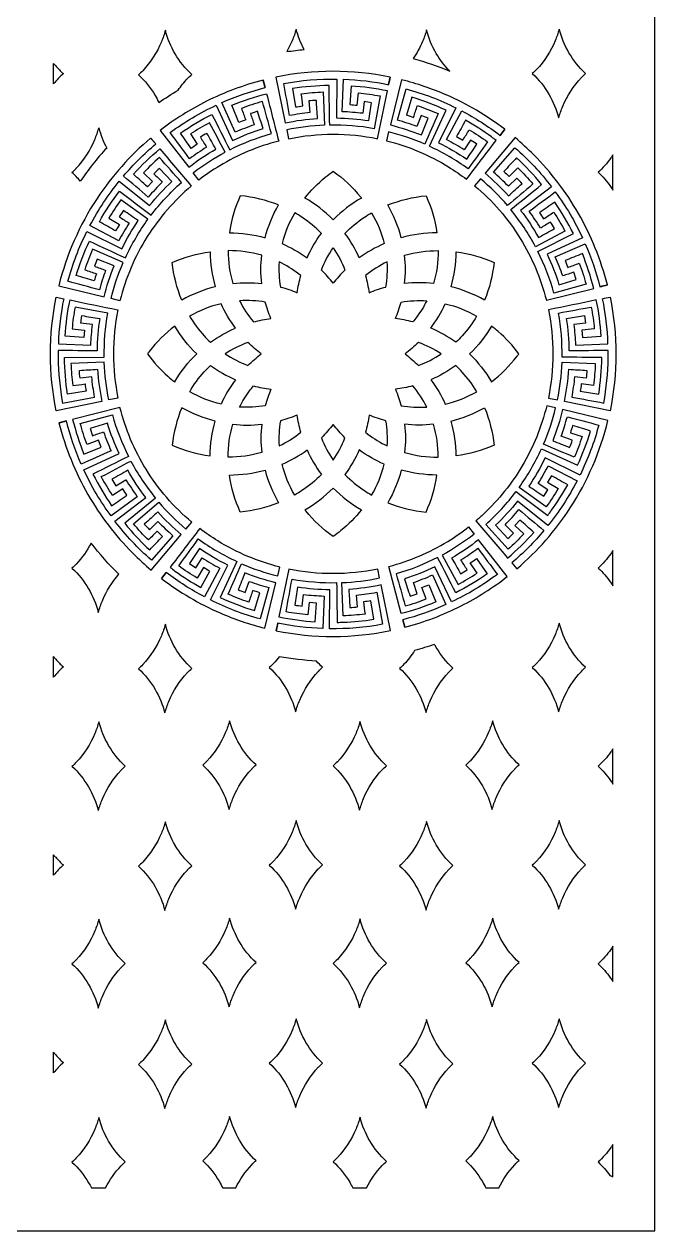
# Model space of a CAD drawing. Header units: millimetres. Extents: x -165 to 825, y -1000 to 1000.
# Drawn here: x 501 to 825, y -1000 to -381 of the extents above; entities that cross this region are included whole.
import ezdxf

# ---------------------------------------------------------------- set-up
doc = ezdxf.new("R2010")
doc.units = ezdxf.units.MM
doc.layers.add('Default', color=70, linetype='Continuous')

msp = doc.modelspace()

# ---------------------------------------------------------------- linework, layer by layer
at = {"layer": 'Default'}
msp.add_lwpolyline([(495, 1000), (165, 1000), (-165, 1000), (-165, -1000), (165, -1000), (495, -1000), (825, -1000), (825, 1000)], close=True, dxfattribs=at)
for points in [[(636.21, -394.89, -0.014234), (645.1, -393.79, -0.058683), (641.03, -383.35, -0.03084), (638.96, -389.3, -0.031512)], [(701.07, -398.5, -0.031384), (719.76, -404.83, -0.061302), (712.91, -395.87, -0.000219), (712.91, -395.87, -0.068795), (707.9, -383.75, -0.03084), (705.84, -389.7, -0.050726)], [(775.94, -383.35, -0.03084), (773.87, -389.3, -0.089691), (764.31, -404.09, -0.002455), (764.29, -404.11, -0.022749), (762.13, -406.18, -0.073961), (770.65, -416.76, -0.000219), (770.65, -416.76, -0.068795), (775.66, -428.88, -0.03084), (777.73, -422.93, -0.089691), (787.29, -408.14, -0.002455), (787.3, -408.13, -0.022749), (789.47, -406.06, -0.073961), (780.95, -395.47, -0.000219), (780.94, -395.47, -0.068795)], [(570.59, -420.99, -0.018766), (580.55, -414.64, -0.038408), (585.29, -408.72, -0.002455), (585.31, -408.7, -0.022749), (587.47, -406.64, -0.073961), (578.95, -396.05, -0.000219), (578.95, -396.05, -0.068795), (573.94, -383.93, -0.03084), (571.87, -389.88, -0.089691), (562.31, -404.67, -0.002455), (562.3, -404.69, -0.022749), (560.14, -406.76, -0.073961), (568.66, -417.34, -0.000219), (568.66, -417.34, -0.021536)], [(516.64, -400.92, 0.010749), (517.68, -402.19, 0.038104), (521.6, -406.15, 0.044601), (516.64, -411.43)], [(689.21, -407.97, 0.002483), (688.45, -411.83, -0.010213), (689.24, -407.97, 0.102239), (630.56, -408.03), (635.43, -431.46, -0.03619), (652.01, -429.15, -0.002051), (651.39, -419.89, 0.011958), (647.48, -420.2), (648.07, -426.2, 0.018493), (637.66, -427.69, 0.001093), (634.64, -411.28, -0.051861), (661.93, -408.98), (661.66, -428.94, -0.036169), (678.35, -430.28, -0.003758), (679.74, -421.09, 0.011645), (675.86, -420.55, -0.010409), (675.14, -426.54, 0.018672), (664.65, -425.74), (665.26, -409.07, -0.04389), (688.44, -411.86)], [(624.03, -409.55), (625.04, -413.37, -0.003305), (624.06, -409.54, 0.053242), (595.07, -420.37, 0.048715), (571.33, -435.28), (585.96, -454.21, -0.036198), (599.86, -444.88, -0.000776), (595.24, -436.82, 0.015163), (591.87, -438.81, -0.011746), (595.03, -443.95, 0.017024), (586.32, -449.85, 0.003261), (576.42, -436.42, -0.051383), (599.94, -422.41), (608.44, -440.47, -0.036124), (624.03, -434.37, -0.001753), (621.27, -425.5, 0.009322), (617.54, -426.71, -0.008204), (619.51, -432.41, 0.017618), (609.73, -436.28), (602.98, -421.03, -0.043916), (625.04, -413.38)], [(687.79, -415.05, 0.035163), (669.18, -412.54), (668.55, -422.09, -0.006684), (672.34, -422.4), (672.93, -416.1, -0.020364), (684.15, -417.63), (681.09, -434.45, 0.049962), (658.25, -432.62, -0.001925), (657.93, -412.25, 0.035145), (639.22, -413.82), (640.67, -423.28, -0.006451), (644.44, -422.77, -0.001889), (643.66, -416.48, -0.020351), (654.94, -415.55), (655.59, -432.63, 0.042761), (636.17, -435.04), (637.12, -439.6, -0.102263), (682.75, -439.57)], [(747.98, -434.7), (745.61, -437.87), (748.01, -434.72, 0.060334), (718.03, -417.1, 0.041669), (695.12, -409.31), (689.34, -432.53, -0.036065), (705.27, -437.65), (708.73, -429.03, 0.014071), (705.08, -427.61), (703, -433.28, 0.018387), (692.97, -430.1), (697.38, -414.01, -0.051758), (722.96, -423.78), (714.05, -441.64, -0.03604), (728.51, -450.09, -0.003427), (733.75, -442.42, 0.022046), (730.49, -440.25), (727.24, -445.33, 0.019775), (718.14, -440.06), (725.92, -425.3, -0.043836), (745.6, -437.87)], [(597.78, -427.09, 0.000532), (606.98, -445.25, -0.047242), (628.33, -436.91, 0.002257), (623.71, -420.46, 0.020087), (612.96, -423.99, 0.008152), (615.18, -429.92, 0.006288), (611.64, -431.29), (608.02, -422.43, -0.03517), (625.85, -416.54, 0.000672), (632.06, -440.77, 0.073095), (601.81, -453.43, 0.029081), (591.06, -460.8), (588.2, -457.11, -0.042422), (604.6, -446.44, 0.004458), (596.54, -431.37, 0.019255), (586.8, -437.15), (590.26, -442.45), (587.1, -444.56, -0.005045), (581.65, -436.69, -0.035038)], [(741.13, -438.6, 0.029395), (727.95, -430.13, 0.003693), (723.24, -438.46, -0.012668), (726.51, -440.39, -0.005351), (729.79, -434.97, -0.019949), (739.22, -441.22, -0.001601), (729.17, -455.03, 0.049386), (709.39, -443.47), (717.95, -424.99, 0.035128), (700.41, -418.28), (697.61, -427.44, -0.006371), (701.22, -428.61, -0.004443), (703.25, -422.61, -0.019969), (713.81, -426.67, -0.001974), (706.99, -442.33, 0.042683), (688.45, -436.08), (687.32, -440.62, -0.077332), (719.23, -454.07, -0.02491), (728.42, -460.4, -0.002788), (743.62, -440.47, 0.005658)], [(566.42, -439.24), (568.98, -442.27), (566.39, -439.27, 0.071733), (538.88, -470.26, 0.084867), (519.28, -514.99), (542.5, -520.77, -0.036055), (547.61, -504.83), (538.99, -501.37, 0.00604), (537.58, -505.03, -0.003062), (543.24, -507.1, 0.018513), (540.07, -517.13, 0.000501), (523.97, -512.73, -0.051401), (533.73, -487.15), (551.61, -496.05, -0.036456), (560.05, -481.6, -0.005333), (552.38, -476.35), (550.21, -479.62, -0.003068), (555.29, -482.87, 0.016967), (550.02, -491.97), (535.26, -484.19, -0.051318), (550.32, -461.33), (565.85, -473.88, -0.035991), (577.22, -461.6), (570.86, -454.82, 0.023026), (568.04, -457.54, -0.009251), (572.29, -461.81, 0.017643), (565.18, -469.56, 0.001344), (552.45, -458.77, -0.043323), (568.98, -442.28)], [(530.31, -461.39, 0.033872), (526.02, -456.85, 0.022749), (528.18, -454.78, 0.002455), (528.2, -454.76, 0.089691), (537.75, -439.97, 0.03084), (539.82, -434.02, 0.058039), (543.83, -444.35, 0.034592)], [(800.63, -514.59, 0.013634), (796.79, -515.58, -0.005783), (800.64, -514.62, 0.068444), (785.77, -477.87, 0.065191), (762.91, -447.87, 0.022359), (753.29, -439), (737.9, -457.32, -0.035818), (749.96, -468.91, -0.001942), (756.86, -462.69, 0.02544), (754.2, -459.81), (749.85, -463.99, 0.020005), (742.24, -456.73), (753.26, -444.21, -0.051853), (771.95, -464.21), (756.11, -476.36, -0.035833), (765.38, -490.29, -0.002608), (773.46, -485.7, 0.019991), (771.48, -482.32, -0.003566), (766.33, -485.46, 0.019381), (760.47, -476.73, 0.001609), (773.94, -466.88, -0.051939), (787.86, -490.46), (769.77, -498.89, -0.035928), (775.81, -514.49, -0.002101), (784.69, -511.76), (783.49, -508.03, -0.001979), (777.78, -509.98, 0.019689), (773.94, -500.19), (789.23, -493.49, -0.043825), (796.79, -515.59)], [(550.62, -522.79), (546.05, -521.65, -0.042239), (552.3, -503.12, 0.000765), (536.63, -496.3, 0.018721), (532.57, -506.86, 0.000845), (538.57, -508.88, 0.006956), (537.4, -512.5, -0.003008), (528.24, -509.7, -0.035121), (534.95, -492.16, 0.001228), (553.44, -500.72, -0.049299), (565, -480.93), (551.17, -470.89, 0.019243), (544.92, -480.32), (550.35, -483.6, 0.00959), (548.42, -486.87, -0.002117), (540.08, -482.16, -0.03512), (550.42, -466.49, 0.002143), (566.61, -478.82, -0.047305), (582.19, -462.02, 0.002538), (570.86, -449.22, 0.019515), (562.72, -457.08), (567.31, -461.45), (564.72, -464.23, -0.004304), (557.6, -457.83, -0.03518), (571.09, -444.77, 0.000438), (587.24, -463.88, 0.076739), (564.67, -489.81, 0.080108)], [(766.91, -463.1, 0.035144), (754.1, -449.38, 0.006765), (747.57, -456.37, -0.017054), (750.3, -459.01), (754.75, -454.51, -0.020454), (762.46, -462.8, -0.001595), (749.45, -473.88, 0.042384), (735.54, -460.12), (732.55, -463.68, -0.080024), (755.97, -490.78, -0.076828), (769.36, -522.49), (793.62, -516.38, 0.035108), (787.81, -498.53, 0.001303), (778.93, -502.11, -0.004637), (780.29, -505.66, -0.002182), (786.23, -503.46, -0.020459), (789.72, -514.23), (773.24, -518.77, 0.049686), (764.97, -497.41), (783.19, -488.28, 0.03538), (773.65, -472.11, 0.002624), (765.75, -477.53, -0.006949), (767.85, -480.7, 0.003283), (773.17, -477.26, -0.019224), (778.91, -487.02), (763.8, -495.02, 0.04638), (751.12, -475.94, -0.001258)], [(803.5, -465.96), (803.5, -447.83, -0.011738), (802.43, -449.45, -0.062432), (795.84, -456.82, -0.056451), (802.29, -464.14, -0.000196), (802.29, -464.14, -0.012211)], [(660, -481.17, 0.064755), (645.48, -470.01, -0.052967), (655.95, -459.37, 0), (655.95, -459.37), (655.95, -459.37, 0), (655.95, -459.37, -0.017906), (660.01, -456.27, -0.069096), (674.08, -469.46, 0), (674.08, -469.46), (674.08, -469.46, 0), (674.08, -469.46, -0.002501), (674.52, -470, 0.066253)], [(625.06, -490.38, -0.065964), (631.96, -473.59, 0.069726), (612.36, -468.83, 0.071684), (606.77, -487.85, -0.06573)], [(694.95, -490.38, 0.065367), (688.03, -473.59, -0.069615), (707.64, -468.83, -0.071702), (713.23, -487.86, 0.064793)], [(646.6, -500.72, -0.057364), (653.98, -488.14, 0.053248), (643.99, -479.86, 0), (643.99, -479.86), (643.99, -479.86, 0), (643.99, -479.86, 0.017624), (640.29, -477.58, 0.072773), (633.8, -493.43, -0.056891)], [(673.4, -500.72, 0.057376), (666.02, -488.14, -0.053148), (676.04, -479.84, 0), (676.04, -479.84), (676.04, -479.84, 0), (676.04, -479.84, -0.017422), (679.71, -477.58, -0.072779), (686.21, -493.43, 0.056164)], [(582.33, -522.39, -0.071287), (577.5, -503.14, -0.070635), (596.91, -497.62, 0.066795), (599.46, -515.56, 0.064365)], [(623.36, -513.9, -0.057925), (623.36, -499.4, 0.069454), (606.1, -496.99, 0.072648), (608.55, -513.9, -0.056237)], [(660.01, -513.76, 0.033355), (653.98, -506.99, -0.061087), (660, -495.5, -0.060819), (666.02, -506.99, 0.033246)], [(696.64, -513.9, 0.058301), (696.64, -499.4, -0.069457), (713.9, -496.99, -0.072926), (711.46, -513.9, 0.056759)], [(737.67, -522.39, 0.064207), (720.54, -515.56, 0.066846), (723.09, -497.62, -0.070735), (742.5, -503.14, -0.071233)], [(641.59, -518.6, -0.03413), (643.39, -509.8, 0.052649), (633.6, -503.43, 0), (633.6, -503.43), (633.6, -503.43, 0), (633.6, -503.43, 0.006507), (632.29, -502.79, 0.06071), (632.93, -515.69, -0.032578)], [(678.4, -518.6, -0.033654), (687.08, -515.68, 0.060253), (687.71, -502.79, 0.058569), (676.61, -509.8, -0.033133)], [(541.4, -574.38), (517.96, -579.2, -0.101132), (517.94, -520.88), (521.82, -521.68, 0.043842), (519.05, -544.86), (535.72, -545.46, -0.016296), (536.52, -534.97, 0.002818), (530.53, -534.25), (531.07, -530.37, 0.00192), (540.25, -531.76, 0.036544), (538.93, -548.45, -0.002036), (518.99, -548.2, 0.019935), (519, -551.96), (518.96, -551.97, 0.044059), (521.23, -575.2), (537.64, -572.21, -0.017517), (536.17, -561.8), (530.17, -562.38, -0.020217), (529.86, -558.48, 0.001767), (539.13, -557.86, 0.03645), (541.41, -574.44)], [(522.28, -551.92), (542.6, -551.62, -0.049316), (544.43, -529.02), (527.61, -525.97, 0.0216), (526.08, -537.18, 0.002653), (532.38, -537.78), (532.07, -541.56), (522.52, -540.94, -0.03503), (525.02, -522.33, 0.001009), (549.59, -527.36, 0.101493), (549.63, -572.69), (544.98, -573.65, -0.042504), (542.61, -554.29), (525.53, -554.92, 0.020063), (526.44, -566.2, -0.001641), (532.73, -565.43, 0.00614), (533.24, -569.19), (523.77, -570.63, -0.035251), (522.23, -551.92)], [(609.9, -536.77, -0.056902), (602.55, -524.22, 0.070898), (586.39, -530.62, 0.053022), (593.77, -540.67, 0), (593.77, -540.67), (593.77, -540.67, 0), (593.77, -540.67, 0.019966), (597.11, -544.05, -0.056104)], [(628.09, -531.86, -0.033447), (625.17, -523.38, 0.058247), (612.03, -522.75, 0.059387), (619.11, -533.6, -0.031976)], [(691.91, -531.86, 0.033446), (694.83, -523.38, -0.058291), (707.98, -522.75, -0.044625), (702.97, -530.96, 0), (702.97, -530.96), (702.97, -530.96, 0), (702.97, -530.96, -0.015431), (700.89, -533.6, 0.032044)], [(710.1, -536.77, 0.057235), (717.45, -524.22, -0.070759), (733.6, -530.61, -0.052706), (726.15, -540.73, 0), (726.15, -540.73), (726.15, -540.73, 0), (726.15, -540.73, -0.019298), (722.88, -544.05, 0.055754)], [(797.72, -551.92, -0.000747), (777.4, -551.62, 0.049673), (775.58, -529.02, -0.00097), (792.4, -525.97, -0.021852), (793.93, -537.18, -0.001945), (787.62, -537.78), (787.93, -541.56), (797.48, -540.94, 0.035224), (794.98, -522.33, -0.00121), (770.41, -527.36, -0.101493), (770.37, -572.69), (775.02, -573.64, 0.042778), (777.39, -554.29), (794.47, -554.92, -0.01792), (793.56, -566.2), (787.27, -565.43, -0.005773), (786.76, -569.19), (796.23, -570.63, 0.035156), (797.77, -551.92)], [(778.59, -574.44, 0.035617), (780.87, -557.86, 0.001786), (790.14, -558.48, -0.019449), (789.83, -562.38), (783.83, -561.8, -0.017133), (782.36, -572.21, -0.003445), (798.77, -575.2, 0.044136), (801.04, -551.97), (801, -551.96, 0.018132), (801.01, -548.2, -0.001793), (781.08, -548.45, 0.035646), (779.75, -531.76), (788.93, -530.37), (789.47, -534.25, 0.002945), (783.48, -534.97, -0.017171), (784.28, -545.46), (800.95, -544.86, 0.044097), (798.18, -521.68, -0.044343), (802.06, -520.88, -0.101129), (802.04, -579.2), (778.6, -574.38)], [(590.05, -549.99, -0.065199), (578.73, -535.69, 0.065237), (565.66, -548.78, 0), (565.66, -548.78), (565.66, -548.78, 0), (565.66, -548.78, 0.005338), (564.75, -550, 0.055677), (575.27, -561.49, 0), (575.27, -561.49), (575.27, -561.49, 0), (575.27, -561.49, 0.015732), (578.72, -564.31, -0.065921)], [(729.95, -550, -0.064961), (741.27, -564.31, 0.065318), (754.32, -551.24, 0), (754.32, -551.24), (754.32, -551.24, 0), (754.32, -551.24, 0.005487), (755.25, -549.99, 0.055609), (744.7, -538.49, 0), (744.7, -538.49), (744.7, -538.49, 0), (744.7, -538.49, 0.015573), (741.28, -535.69, -0.06614)], [(623.14, -550, -0.033946), (616.29, -544.08, 0.059149), (604.61, -549.99, 0.059076), (616.29, -555.91, -0.032998)], [(696.86, -550, -0.033104), (703.71, -555.91, 0.059534), (715.39, -550, 0.05833), (703.71, -544.08, -0.033834)], [(609.9, -563.23, 0.057442), (602.55, -575.78, -0.07087), (586.4, -569.39, -0.052613), (593.87, -559.24, 0), (593.87, -559.24), (593.87, -559.24, 0), (593.87, -559.24, -0.019113), (597.12, -555.94, 0.05606)], [(710.1, -563.23, -0.056942), (717.45, -575.78, 0.070548), (733.61, -569.38, 0.053028), (726.24, -559.33, 0), (726.24, -559.33), (726.24, -559.33, 0), (726.24, -559.33, 0.020013), (722.89, -555.94, -0.056427)], [(628.1, -568.13, 0.033147), (625.17, -576.62, -0.058261), (612.03, -577.25, -0.04448), (617.06, -568.99, 0), (617.06, -568.99), (617.06, -568.99, 0), (617.06, -568.99, -0.01508), (619.11, -566.39, 0.032621)], [(691.91, -568.14, -0.03314), (694.83, -576.62, 0.058266), (707.97, -577.25, 0.05912), (700.89, -566.39, -0.032915)], [(555.08, -639.3, 0.029896), (565.9, -650.62, 0.007958), (572.43, -643.63, -0.019238), (569.7, -640.99, -0.003747), (565.25, -645.49, -0.020844), (557.53, -637.2), (570.55, -626.13, 0.042873), (584.46, -639.88), (587.45, -636.32, -0.080022), (564.02, -609.22, -0.07683), (550.64, -577.51), (526.38, -583.62, 0.035065), (532.19, -601.47), (541.07, -597.89), (539.71, -594.34), (533.77, -596.54, -0.020151), (530.28, -585.77), (546.76, -581.23, 0.04965), (555.03, -602.59, -0.001889), (536.81, -611.72, 0.03515), (546.35, -627.89, 0.005085), (554.25, -622.47, -0.020715), (552.15, -619.31), (546.83, -622.74, -0.018754), (541.09, -612.98, -0.003368), (556.19, -604.98, 0.046348), (568.88, -624.06), (553.08, -636.9, 0.005222)], [(582.33, -577.61, 0.071286), (577.5, -596.86, 0.070621), (596.91, -602.38, -0.066831), (599.46, -584.44, -0.064367)], [(641.6, -581.4, -0.033982), (632.93, -584.31, 0.060637), (632.29, -597.21, 0.058573), (643.39, -590.2, -0.033193)], [(678.41, -581.4, -0.034137), (676.61, -590.2, 0.052646), (686.4, -596.57, 0), (686.4, -596.57), (686.4, -596.57, 0), (686.4, -596.57, 0.006498), (687.71, -597.21, 0.060186), (687.08, -584.3, -0.033181)], [(737.67, -577.61, -0.071723), (742.5, -596.86, -0.070612), (723.09, -602.38, 0.066834), (720.54, -584.44, 0.064374)], [(771.89, -630.39, 0.029468), (780.29, -617.17, 0.004588), (771.93, -612.51), (770.02, -615.79), (775.46, -619.04, -0.020644), (769.26, -628.51), (755.38, -618.54, 0.049724), (766.83, -598.69), (785.37, -607.14, 0.03499), (791.97, -589.57, 0.005044), (782.8, -586.82, -0.016325), (781.65, -590.44), (787.66, -592.43, -0.023228), (783.67, -603.02, -0.003195), (767.95, -596.29, 0.042952), (774.1, -577.72), (769.53, -576.61, -0.07429), (756.94, -607.5, -0.070138), (737.26, -632.09, -0.011918), (733.23, -635.71, -0.000538), (749.5, -654.74, 0.035212), (762.91, -641.59, 0.002981), (755.75, -635.23), (753.18, -638.03), (757.79, -642.37, -0.019819), (749.69, -650.28), (738.29, -637.55, 0.04752), (753.78, -620.66, -0.001537), (770.04, -632.9, 0.00571)], [(754.22, -660.21, 0.071787), (781.58, -629.04, 0.084834), (800.91, -584.23), (777.66, -578.58, -0.036449), (772.63, -594.55, -0.00524), (781.28, -597.96, 0.020249), (782.67, -594.29), (776.99, -592.25, 0.018102), (780.11, -582.21, 0.00115), (796.23, -586.52, -0.051203), (786.61, -612.15), (768.69, -603.35, -0.035577), (760.33, -617.85, -0.007287), (768.03, -623.05), (770.18, -619.77), (765.08, -616.55, 0.018309), (770.3, -607.42), (785.11, -615.11, -0.051274), (770.17, -638.06), (754.57, -625.59, -0.036468), (743.27, -637.94), (749.66, -644.68, 0.028068), (752.47, -641.95), (748.19, -637.7, 0.017833), (755.26, -629.91, -0.002609), (768.05, -640.63, -0.04362), (751.62, -657.22)], [(519.37, -585.41, -0.011023), (523.21, -584.42), (519.36, -585.38, 0.068445), (534.23, -622.13, 0.065191), (557.09, -652.14, 0.022357), (566.71, -661), (582.1, -642.68, -0.03608), (570.03, -631.09, -0.002056), (563.14, -637.31, 0.024997), (565.8, -640.19), (570.15, -636.01, 0.02015), (577.76, -643.27), (566.74, -655.79, -0.05149), (548.05, -635.79), (563.89, -623.64, -0.036037), (554.62, -609.71, -0.007566), (546.54, -614.3, 0.010438), (548.51, -617.68), (553.67, -614.54, 0.017439), (559.53, -623.27), (546.06, -633.12, -0.052238), (532.13, -609.54), (550.23, -601.11, -0.036179), (544.19, -585.51), (535.31, -588.24), (536.51, -591.97, -0.005387), (542.22, -590.02, 0.018551), (546.05, -599.81, 0.003772), (530.77, -606.51, -0.043788), (523.21, -584.41)], [(623.36, -586.1, 0.058315), (623.36, -600.6, -0.069438), (606.1, -603.01, -0.07314), (608.54, -586.1, 0.056237)], [(660.01, -586.24, -0.033346), (653.99, -593.01, 0.060292), (660.01, -604.5, 0.060647), (666.02, -593.01, -0.033146)], [(696.64, -586.1, -0.057923), (696.64, -600.6, 0.069462), (713.9, -603.01, 0.072747), (711.45, -586.1, -0.05624)], [(646.6, -599.28, 0.057187), (653.98, -611.86, -0.053151), (643.96, -620.16, 0), (643.96, -620.16), (643.96, -620.16, 0), (643.96, -620.16, -0.017424), (640.28, -622.42, -0.072899), (633.79, -606.57, 0.056235)], [(673.4, -599.28, -0.057181), (666.02, -611.86, 0.053252), (676.01, -620.14, 0), (676.01, -620.14), (676.01, -620.14, 0), (676.01, -620.14, 0.017634), (679.72, -622.42, 0.073265), (686.21, -606.57, -0.056709)], [(612.37, -631.16, -0.071715), (606.77, -612.14, 0.064657), (625.06, -609.62, 0.065555), (631.96, -626.41, -0.068961)], [(707.63, -631.17, 0.071703), (713.23, -612.15, -0.065782), (694.95, -609.62, -0.065645), (688.04, -626.41, 0.069711)], [(660.01, -618.83, 0.064645), (674.52, -629.99, -0.052817), (664.01, -640.67, 0), (664.01, -640.67), (664.01, -640.67, 0), (664.01, -640.67, -0.017542), (660, -643.73, -0.068954), (645.9, -630.51, 0), (645.9, -630.51), (645.9, -630.51, 0), (645.9, -630.51, -0.002366), (645.48, -629.99, 0.065823)], [(578.87, -661.4, 0.029132), (592.05, -669.87), (596.76, -661.54, -0.007654), (593.49, -659.61), (590.21, -665.03, -0.024751), (580.78, -658.78, -0.000793), (590.83, -644.97, 0.049419), (610.61, -656.52), (602.05, -675.01, 0.035066), (619.59, -681.72), (622.39, -672.57, -0.006616), (618.78, -671.39, 0.005056), (616.75, -677.4, -0.018155), (606.19, -673.33, 0.002435), (613.01, -657.67, 0.042689), (631.55, -663.92), (632.68, -659.38, -0.077333), (600.76, -645.93, -0.024909), (591.58, -639.6, -0.00047), (576.38, -659.53, 0.006351)], [(722.89, -672.56, 0.000762), (713.6, -654.46, -0.047287), (692.3, -662.91, 0.003058), (697.01, -679.34, 0.019321), (707.74, -675.75), (705.48, -669.83, 0.01505), (709.02, -668.44), (712.68, -677.28, -0.035173), (694.89, -683.26), (688.54, -659.07, 0.073113), (718.73, -646.24, 0.029066), (729.43, -638.82), (732.31, -642.49, -0.042547), (715.97, -653.25, 0.002575), (724.12, -668.27, 0.019681), (733.82, -662.44), (730.34, -657.16, 0.02162), (733.48, -655.03), (738.98, -662.87, -0.035499)], [(550.1, -663.06, -0.034035), (535.84, -647.1, -0.066837), (528.2, -657.82, -0.002455), (528.18, -657.83, -0.022749), (526.02, -659.9, -0.073961), (534.54, -670.49, -0.000219), (534.54, -670.49, -0.068795), (539.55, -682.61, -0.03084), (541.62, -676.66, -0.081522)], [(572.01, -665.3), (574.37, -662.17), (574.37, -662.16), (571.99, -665.28, 0.060334), (601.97, -682.9, 0.041669), (624.88, -690.69), (630.66, -667.47, -0.035804), (614.73, -662.35, -0.001564), (611.27, -670.97, 0.010599), (614.92, -672.39), (617, -666.72, 0.020319), (627.02, -669.9), (622.62, -685.99, -0.05213), (597.04, -676.23), (605.94, -658.36, -0.036691), (591.49, -649.91), (586.24, -657.58), (589.51, -659.75), (592.76, -654.67, 0.018401), (601.86, -659.94), (594.08, -674.7, -0.043716), (574.4, -662.13)], [(696.75, -690.25), (695.72, -686.42), (696.72, -690.26, 0.053197), (725.61, -679.29, 0.048803), (749.3, -664.23), (734.56, -645.38, -0.036222), (720.72, -654.78, -0.008531), (725.38, -662.82, 0.011367), (728.75, -660.81, -0.005959), (725.56, -655.69, 0.017877), (734.24, -649.74, 0.001771), (744.21, -663.12, -0.051167), (720.76, -677.26), (712.16, -659.25, -0.03565), (696.61, -665.44, -0.001595), (699.42, -674.28), (703.14, -673.05), (701.14, -667.36, 0.019638), (710.9, -663.43), (717.74, -678.65, -0.04372), (695.71, -686.42)], [(803.5, -669.02), (803.5, -650.89, -0.011738), (802.43, -652.51, -0.062432), (795.84, -659.88, -0.056451), (802.29, -667.19, -0.000196), (802.29, -667.2, -0.012211)], [(665.18, -687.68, 0.029127), (680.78, -686.18), (679.32, -676.72, -0.006542), (675.56, -677.23, -0.005194), (676.34, -683.52, -0.018701), (665.06, -684.44), (664.41, -667.37, 0.042708), (683.82, -664.96), (682.88, -660.4, -0.102263), (637.25, -660.43), (632.21, -684.95, 0.034946), (650.82, -687.46), (651.45, -677.91), (647.66, -677.6), (647.07, -683.9, -0.022603), (635.85, -682.37, -0.002513), (638.91, -665.56, 0.049976), (661.75, -667.38, -0.001736), (662.07, -687.75, 0.006189)], [(630.79, -692.04, 0.013206), (631.55, -688.18, -0.002569), (630.76, -692.03, 0.102239), (689.43, -691.97), (684.57, -668.54, -0.036069), (667.99, -670.85, -0.001814), (668.61, -680.11, 0.018917), (672.52, -679.8), (671.93, -673.8, 0.017378), (682.34, -672.31), (685.36, -688.72, -0.052705), (658.07, -691.02), (658.34, -671.06, -0.035974), (641.65, -669.72, -0.003201), (640.26, -678.9, 0.004002), (644.14, -679.44, -0.012335), (644.86, -673.46, 0.017562), (655.35, -674.26), (654.74, -690.93, -0.043791), (631.55, -688.14)], [(573.94, -688.71, -0.03084), (571.87, -694.66, -0.089691), (562.31, -709.45, -0.002455), (562.3, -709.46, -0.022749), (560.14, -711.53, -0.073961), (568.66, -722.12, -0.000219), (568.66, -722.12, -0.068795), (573.67, -734.24, -0.03084), (575.74, -728.29, -0.089691), (585.29, -713.5, -0.002455), (585.31, -713.48, -0.022749), (587.47, -711.41, -0.073961), (578.95, -700.83, -0.000219), (578.95, -700.83, -0.068795)], [(775.94, -688.13, -0.03084), (773.87, -694.08, -0.089691), (764.31, -708.87, -0.002455), (764.29, -708.88, -0.022749), (762.13, -710.95, -0.073961), (770.65, -721.54, -0.000219), (770.65, -721.54, -0.068795), (775.66, -733.66, -0.03084), (777.73, -727.71, -0.089691), (787.29, -712.92, -0.002455), (787.3, -712.9, -0.022749), (789.47, -710.83, -0.073961), (780.95, -700.25, -0.000219), (780.94, -700.25, -0.068795)], [(712.01, -699.03, -0.017054), (701.76, -702.23, -0.045183), (696.28, -709.27, -0.002455), (696.26, -709.28, -0.022749), (694.1, -711.35, -0.073961), (702.62, -721.94, -0.000219), (702.62, -721.94, -0.068795), (707.63, -734.05, -0.03084), (709.7, -728.1, -0.089691), (719.26, -713.31, -0.002455), (719.27, -713.3, -0.022749), (721.43, -711.23, -0.073961), (712.91, -700.64, -0.000219), (712.91, -700.64, -0.009627)], [(516.64, -705.32, 0.010749), (517.68, -706.58, 0.038104), (521.6, -710.54, 0.044601), (516.64, -715.83)], [(651.4, -707.61, -0.030457), (632.37, -705.39, -0.023097), (629.4, -708.87, -0.002455), (629.39, -708.88, -0.022749), (627.23, -710.95, -0.073961), (635.75, -721.54, -0.000219), (635.75, -721.54, -0.068795), (640.76, -733.66, -0.03084), (642.82, -727.71, -0.089691), (652.38, -712.92, -0.002455), (652.4, -712.9, -0.022749), (654.56, -710.83, -0.024457)], [(539.82, -738.8, -0.03084), (537.75, -744.75, -0.089691), (528.2, -759.54, -0.002455), (528.18, -759.55, -0.022749), (526.02, -761.62, -0.073961), (534.54, -772.21, -0.000219), (534.54, -772.21, -0.068795), (539.55, -784.33, -0.03084), (541.62, -778.38, -0.089691), (551.18, -763.59, -0.002455), (551.19, -763.57, -0.022749), (553.35, -761.5, -0.073961), (544.83, -750.92, -0.000219), (544.83, -750.92, -0.068795)], [(606.91, -738.22, -0.03084), (604.84, -744.17, -0.089691), (595.28, -758.96, -0.002455), (595.27, -758.97, -0.022749), (593.11, -761.04, -0.073961), (601.63, -771.63, -0.000219), (601.63, -771.63, -0.068795), (606.64, -783.75, -0.03084), (608.71, -777.8, -0.089691), (618.27, -763.01, -0.002455), (618.28, -762.99, -0.022749), (620.44, -760.92, -0.073961), (611.92, -750.34, -0.000219), (611.92, -750.34, -0.068795)], [(673.79, -738.62, -0.03084), (671.72, -744.57, -0.089691), (662.16, -759.36, -0.002455), (662.14, -759.37, -0.022749), (659.98, -761.44, -0.073961), (668.5, -772.03, -0.000219), (668.5, -772.03, -0.068795), (673.51, -784.14, -0.03084), (675.58, -778.19, -0.089691), (685.14, -763.4, -0.002455), (685.15, -763.39, -0.022749), (687.32, -761.32, -0.073961), (678.79, -750.73, -0.000219), (678.79, -750.73, -0.068795)], [(741.82, -738.22, -0.03084), (739.75, -744.17, -0.089691), (730.19, -758.96, -0.002455), (730.18, -758.97, -0.022749), (728.01, -761.04, -0.073961), (736.53, -771.63, -0.000219), (736.53, -771.63, -0.068795), (741.54, -783.75, -0.03084), (743.61, -777.8, -0.089691), (753.17, -763.01, -0.002455), (753.18, -762.99, -0.022749), (755.35, -760.92, -0.073961), (746.83, -750.34, -0.000219), (746.83, -750.34, -0.068795)], [(803.5, -770.74), (803.5, -752.61, -0.011738), (802.43, -754.23, -0.062432), (795.84, -761.6, -0.056451), (802.29, -768.91, -0.000196), (802.29, -768.92, -0.012211)], [(573.94, -790.05, -0.03084), (571.87, -796, -0.089691), (562.31, -810.79, -0.002455), (562.3, -810.8, -0.022749), (560.14, -812.87, -0.073961), (568.66, -823.46, -0.000219), (568.66, -823.46, -0.068795), (573.67, -835.57, -0.03084), (575.74, -829.63, -0.089691), (585.29, -814.83, -0.002455), (585.31, -814.82, -0.022749), (587.47, -812.75, -0.073961), (578.95, -802.17, -0.000219), (578.95, -802.16, -0.068795)], [(641.03, -789.47, -0.03084), (638.96, -795.42, -0.089691), (629.4, -810.21, -0.002455), (629.39, -810.22, -0.022749), (627.23, -812.29, -0.073961), (635.75, -822.88, -0.000219), (635.75, -822.88, -0.068795), (640.76, -835, -0.03084), (642.82, -829.05, -0.089691), (652.38, -814.26, -0.002455), (652.4, -814.24, -0.022749), (654.56, -812.17, -0.073961), (646.04, -801.59, -0.000219), (646.04, -801.59, -0.068795)], [(707.9, -789.87, -0.03084), (705.84, -795.81, -0.089691), (696.28, -810.61, -0.002455), (696.26, -810.62, -0.022749), (694.1, -812.69, -0.073961), (702.62, -823.27, -0.000219), (702.62, -823.28, -0.068795), (707.63, -835.39, -0.03084), (709.7, -829.44, -0.089691), (719.26, -814.65, -0.002455), (719.27, -814.64, -0.022749), (721.43, -812.57, -0.073961), (712.91, -801.98, -0.000219), (712.91, -801.98, -0.068795)], [(775.94, -789.47, -0.03084), (773.87, -795.42, -0.089691), (764.31, -810.21, -0.002455), (764.29, -810.22, -0.022749), (762.13, -812.29, -0.073961), (770.65, -822.88, -0.000219), (770.65, -822.88, -0.068795), (775.66, -835, -0.03084), (777.73, -829.05, -0.089691), (787.29, -814.26, -0.002455), (787.3, -814.24, -0.022749), (789.47, -812.17, -0.073961), (780.95, -801.59, -0.000219), (780.94, -801.59, -0.068795)], [(516.64, -807.04, 0.010749), (517.68, -808.3, 0.038104), (521.6, -812.26, 0.044601), (516.64, -817.55)], [(539.82, -840.14, -0.03084), (537.75, -846.09, -0.089691), (528.2, -860.88, -0.002455), (528.18, -860.89, -0.022749), (526.02, -862.96, -0.073961), (534.54, -873.55, -0.000219), (534.54, -873.55, -0.068795), (539.55, -885.67, -0.03084), (541.62, -879.72, -0.089691), (551.18, -864.93, -0.002455), (551.19, -864.91, -0.022749), (553.35, -862.84, -0.073961), (544.83, -852.26, -0.000219), (544.83, -852.25, -0.068795)], [(606.91, -839.56, -0.03084), (604.84, -845.51, -0.089691), (595.28, -860.3, -0.002455), (595.27, -860.31, -0.022749), (593.11, -862.38, -0.073961), (601.63, -872.97, -0.000219), (601.63, -872.97, -0.068795), (606.64, -885.09, -0.03084), (608.71, -879.14, -0.089691), (618.27, -864.35, -0.002455), (618.28, -864.33, -0.022749), (620.44, -862.26, -0.073961), (611.92, -851.68, -0.000219), (611.92, -851.68, -0.068795)], [(673.79, -839.96, -0.03084), (671.72, -845.9, -0.089691), (662.16, -860.7, -0.002455), (662.14, -860.71, -0.022749), (659.98, -862.78, -0.073961), (668.5, -873.36, -0.000219), (668.5, -873.37, -0.068795), (673.51, -885.48, -0.03084), (675.58, -879.53, -0.089691), (685.14, -864.74, -0.002455), (685.15, -864.73, -0.022749), (687.32, -862.66, -0.073961), (678.79, -852.07, -0.000219), (678.79, -852.07, -0.068795)], [(741.82, -839.56, -0.03084), (739.75, -845.51, -0.089691), (730.19, -860.3, -0.002455), (730.18, -860.31, -0.022749), (728.01, -862.38, -0.073961), (736.53, -872.97, -0.000219), (736.53, -872.97, -0.068795), (741.54, -885.09, -0.03084), (743.61, -879.14, -0.089691), (753.17, -864.35, -0.002455), (753.18, -864.33, -0.022749), (755.35, -862.26, -0.073961), (746.83, -851.68, -0.000219), (746.83, -851.68, -0.068795)], [(803.5, -872.08), (803.5, -853.95, -0.011738), (802.43, -855.57, -0.062432), (795.84, -862.94, -0.056451), (802.29, -870.25, -0.000196), (802.29, -870.25, -0.012211)], [(641.03, -891.19, -0.03084), (638.96, -897.14, -0.089691), (629.4, -911.93, -0.002455), (629.39, -911.94, -0.022749), (627.23, -914.01, -0.073961), (635.75, -924.6, -0.000219), (635.75, -924.6, -0.068795), (640.76, -936.71, -0.03084), (642.82, -930.77, -0.089691), (652.38, -915.97, -0.002455), (652.4, -915.96, -0.022749), (654.56, -913.89, -0.073961), (646.04, -903.31, -0.000219), (646.04, -903.3, -0.068795)], [(707.9, -891.58, -0.03084), (705.84, -897.53, -0.089691), (696.28, -912.32, -0.002455), (696.26, -912.34, -0.022749), (694.1, -914.41, -0.073961), (702.62, -924.99, -0.000219), (702.62, -924.99, -0.068795), (707.63, -937.11, -0.03084), (709.7, -931.16, -0.089691), (719.26, -916.37, -0.002455), (719.27, -916.36, -0.022749), (721.43, -914.29, -0.073961), (712.91, -903.7, -0.000219), (712.91, -903.7, -0.068795)], [(775.94, -891.19, -0.03084), (773.87, -897.14, -0.089691), (764.31, -911.93, -0.002455), (764.29, -911.94, -0.022749), (762.13, -914.01, -0.073961), (770.65, -924.6, -0.000219), (770.65, -924.6, -0.068795), (775.66, -936.71, -0.03084), (777.73, -930.77, -0.089691), (787.29, -915.97, -0.002455), (787.3, -915.96, -0.022749), (789.47, -913.89, -0.073961), (780.95, -903.31, -0.000219), (780.94, -903.3, -0.068795)], [(573.94, -891.77, -0.03084), (571.87, -897.72, -0.089691), (562.31, -912.51, -0.002455), (562.3, -912.52, -0.022749), (560.14, -914.59, -0.073961), (568.66, -925.18, -0.000219), (568.66, -925.18, -0.068795), (573.67, -937.29, -0.03084), (575.74, -931.35, -0.089691), (585.29, -916.55, -0.002455), (585.31, -916.54, -0.022749), (587.47, -914.47, -0.073961), (578.95, -903.89, -0.000219), (578.95, -903.88, -0.068795)], [(516.64, -908.38, 0.010749), (517.68, -909.64, 0.038104), (521.6, -913.6, 0.044601), (516.64, -918.89)], [(536.02, -978), (543.21, -978, -0.070442), (551.18, -966.64, -0.002455), (551.19, -966.63, -0.022749), (553.35, -964.56, -0.073961), (544.83, -953.98, -0.000219), (544.83, -953.97, -0.068795), (539.82, -941.86, -0.03084), (537.75, -947.81, -0.089691), (528.2, -962.6, -0.002455), (528.18, -962.61, -0.022749), (526.02, -964.68, -0.073961), (534.54, -975.27, -0.000219), (534.54, -975.27, -0.016235)], [(610, -978, -0.073732), (618.27, -966.06, -0.002455), (618.28, -966.05, -0.022749), (620.44, -963.98, -0.073961), (611.92, -953.4, -0.000219), (611.92, -953.39, -0.068795), (606.91, -941.28, -0.03084), (604.84, -947.23, -0.089691), (595.28, -962.02, -0.002455), (595.27, -962.03, -0.022749), (593.11, -964.1, -0.073961), (601.63, -974.69, -0.000219), (601.63, -974.69, -0.019608), (603.4, -978)], [(677.07, -978, -0.071483), (685.14, -966.46, -0.002455), (685.15, -966.45, -0.022749), (687.32, -964.38, -0.073961), (678.79, -953.79, -0.000219), (678.79, -953.79, -0.068795), (673.79, -941.67, -0.03084), (671.72, -947.62, -0.089691), (662.16, -962.41, -0.002455), (662.14, -962.43, -0.022749), (659.98, -964.5, -0.073961), (668.5, -975.08, -0.000219), (668.5, -975.08, -0.017303), (670.07, -978)], [(744.91, -978, -0.073732), (753.17, -966.06, -0.002455), (753.18, -966.05, -0.022749), (755.35, -963.98, -0.073961), (746.83, -953.4, -0.000219), (746.83, -953.39, -0.068795), (741.82, -941.28, -0.03084), (739.75, -947.23, -0.089691), (730.19, -962.02, -0.002455), (730.18, -962.03, -0.022749), (728.01, -964.1, -0.073961), (736.53, -974.69, -0.000219), (736.53, -974.69, -0.019608), (738.3, -978)], [(803.5, -972.29), (803.5, -955.67, -0.011738), (802.43, -957.29, -0.062432), (795.84, -964.65, -0.053236), (801.97, -971.52, -0.016952)]]:
    msp.add_lwpolyline(points, format="xyb", close=True, dxfattribs=at)

doc.saveas('drawing.dxf')
